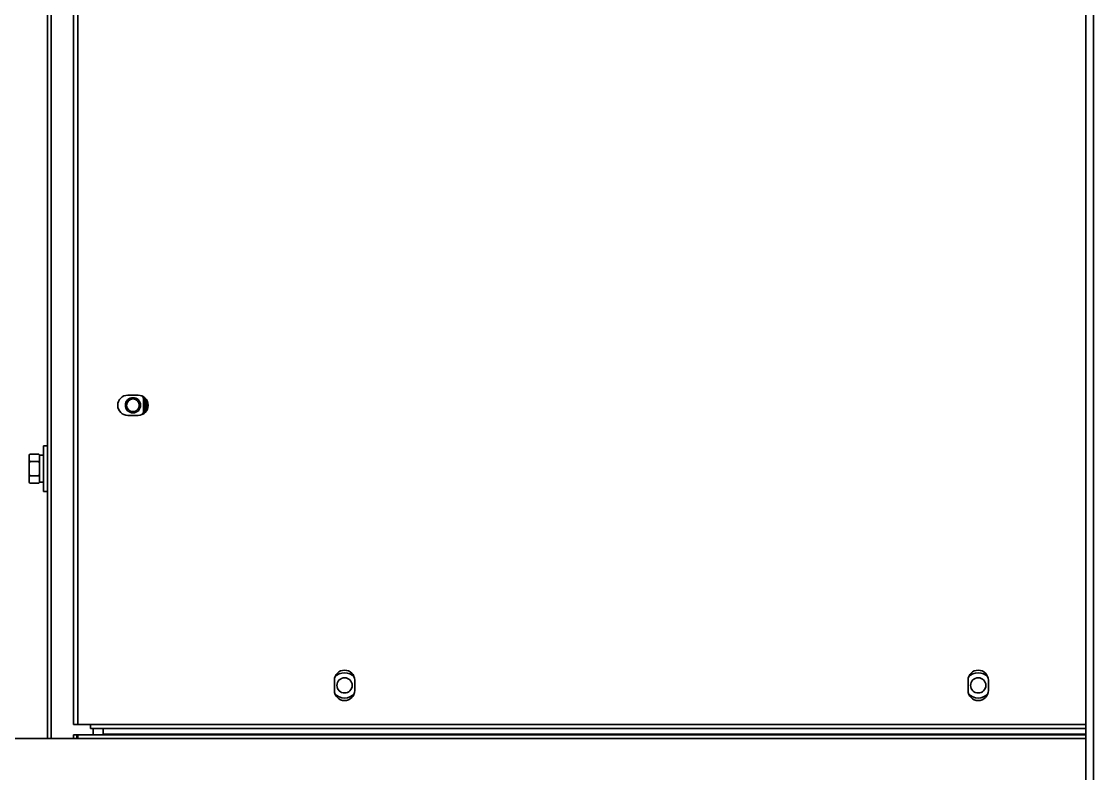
# Model space of a CAD drawing. Header units: millimetres. Extents: x 32496 to 166256, y 3504 to 23939.
# Drawn here: x 42729.6 to 43152.6, y 11250.3 to 11547 of the extents above; entities that cross this region are included whole.
import ezdxf

# ---------------------------------------------------------------- set-up
doc = ezdxf.new("R2010")
doc.units = ezdxf.units.MM
doc.layers.get('0').update_dxf_attribs({"lineweight": 35})

msp = doc.modelspace()

# ---------------------------------------------------------------- linework, layer by layer
at = {"linetype": 'Continuous'}
for p, q in [((43149.64, 13391.575), (43149.64, 10882.575)), ((43152.64, 13391.575), (43152.64, 10882.575)), ((42750.14, 11269.575), (42750.14, 12052.575)), ((42751.84, 12052.575), (42751.84, 11269.575)), ((42741.34, 11978.075), (42741.34, 11264.075)), ((42739.94, 11373.206), (42739.94, 11617.944)), ((42775.64, 11399.575), (42771.64, 11399.575)), ((42777.838, 11398.288), (42778.258, 11398.559)), ((42777.838, 11392.863), (42777.838, 11398.288)), ((42778.338, 11398.288), (42777.838, 11398.288)), ((42778.29, 11398.568), (42778.258, 11398.559)), ((42778.338, 11398.288), (42778.42, 11398.312)), ((42778.338, 11398.288), (42778.338, 11392.863)), ((42778.417, 11393.315), (42778.417, 11397.836)), ((42779.363, 11396.467), (42779.263, 11396.356)), ((42779.39, 11394.213), (42779.39, 11396.938)), ((42771.64, 11391.575), (42775.64, 11391.575)), ((42778.258, 11392.592), (42777.838, 11392.863)), ((42777.838, 11392.863), (42778.338, 11392.863)), ((42778.258, 11392.592), (42778.29, 11392.583)), ((42778.42, 11392.839), (42778.338, 11392.863)), ((42779.225, 11395.575), (42779.225, 11395.569)), ((42779.263, 11394.795), (42779.363, 11394.684)), ((42738.34, 11379.575), (42738.34, 11361.575)), ((42739.94, 11379.575), (42738.34, 11379.575)), ((42732.74, 11376.049), (42733.04, 11376.349)), ((42732.74, 11365.102), (42732.74, 11376.049)), ((42736.44, 11376.349), (42733.04, 11376.349)), ((42736.74, 11376.049), (42736.44, 11376.349)), ((42736.74, 11365.102), (42736.74, 11376.049)), ((42738.34, 11375.925), (42736.74, 11375.925)), ((42736.44, 11373.462), (42733.04, 11373.462)), ((42739.94, 11367.944), (42739.94, 11373.206)), ((42736.44, 11367.689), (42733.04, 11367.689)), ((42739.94, 11264.075), (42739.94, 11367.944)), ((42732.74, 11365.102), (42733.04, 11364.802)), ((42736.44, 11364.802), (42733.04, 11364.802)), ((42736.74, 11365.102), (42736.44, 11364.802)), ((42738.34, 11365.225), (42736.74, 11365.225)), ((42739.94, 11361.575), (42738.34, 11361.575)), ((42853.14, 11287.075), (42853.14, 11283.075)), ((42861.14, 11283.075), (42861.14, 11287.075)), ((43103.14, 11287.075), (43103.14, 11283.075)), ((43111.14, 11283.075), (43111.14, 11287.075)), ((42750.14, 11269.575), (42756.84, 11269.575)), ((42756.84, 11269.575), (42756.84, 11268.075)), ((42756.84, 11269.575), (43149.64, 11269.575)), ((42750.14, 11264.075), (42750.14, 11265.575)), ((42750.14, 11265.575), (43149.64, 11265.575)), ((42751.54, 11265.575), (42751.54, 11264.075)), ((42751.84, 11265.575), (42751.84, 11264.175)), ((42756.84, 11268.075), (43149.64, 11268.075)), ((42757.94, 11268.075), (42757.94, 11265.575)), ((42761.84, 11268.075), (42761.84, 11265.575)), ((42761.84, 11265.775), (43149.64, 11265.775)), ((43149.64, 11264.075), (42309.64, 11264.075))]:
    msp.add_line(p, q, dxfattribs=at)
for points in [[(42779.363, 11396.467), (42779.33, 11396.43), (42779.296, 11396.393), (42779.263, 11396.356)], [(42779.263, 11394.795), (42779.296, 11394.758), (42779.33, 11394.721), (42779.363, 11394.684)]]:
    msp.add_lwpolyline(points, dxfattribs=at)
for centre, radius in [((42773.64, 11395.575), 3), ((42773.64, 11395.575), 2.5), ((42857.14, 11285.075), 3), ((43107.14, 11285.075), 3)]:
    msp.add_circle(centre, radius, dxfattribs=at)
for centre, radius, start, end in [((42771.64, 11395.575), 4, 90, 270), ((42775.64, 11395.575), 4, 270, 90), ((42773.64, 11395.575), 4.999, 32.86431, 49.65844), ((42773.64, 11395.575), 5.499, 32.86431, 34.09945), ((42773.64, 11395.575), 5.285, 334.67939, 25.32061), ((42773.64, 11395.575), 5.585, 0, 30.76123), ((42773.64, 11395.575), 5.661, 357.86504, 2.13496), ((42773.64, 11395.575), 4.999, 310.34481, 327.13569), ((42773.64, 11395.575), 5.499, 325.89281, 327.13569), ((42777.911, 11392.831), 0.509, 343.91946, 0.8578), ((42773.64, 11395.575), 5.585, 329.24232, 359.93768), ((42733.981, 11373.774), 3.556, 39.13644, 39.50078), ((42735.497, 11367.376), 3.555, 219.13645, 219.50132), ((42857.14, 11287.075), 4, 0, 180), ((42857.14, 11285.075), 5, 40.41921, 139.58924), ((43107.14, 11287.075), 4, 0, 180), ((43107.14, 11285.075), 5, 40.41921, 139.58924), ((42857.14, 11283.075), 4, 180, 0), ((42857.14, 11285.075), 5, 220.41921, 319.58924), ((43107.14, 11283.075), 4, 180, 0), ((43107.14, 11285.075), 5, 220.41921, 319.58924)]:
    msp.add_arc(centre, radius, start, end, dxfattribs=at)
for points, knots in [([(42778.338, 11398.288), (42778.338, 11398.336), (42778.325, 11398.431), (42778.284, 11398.519), (42778.258, 11398.559)], [0, 0, 0, 0, 0.5, 1, 1, 1, 1]), ([(42778.4, 11398.461), (42778.403, 11398.449), (42778.415, 11398.4), (42778.42, 11398.35), (42778.42, 11398.312)], [0, 0, 0, 0, 0.2449643, 1, 1, 1, 1]), ([(42778.42, 11398.312), (42778.419, 11398.274), (42778.418, 11398.116), (42778.417, 11397.957), (42778.417, 11397.836)], [0, 0, 0, 0, 0.2366786, 1, 1, 1, 1]), ([(42779.263, 11396.356), (42779.262, 11396.355), (42779.262, 11396.35), (42779.261, 11396.342), (42779.262, 11396.328), (42779.263, 11396.309), (42779.265, 11396.285), (42779.268, 11396.245), (42779.273, 11396.184), (42779.28, 11396.1), (42779.286, 11396.003), (42779.293, 11395.897), (42779.296, 11395.824), (42779.297, 11395.786)], [0, 0, 0, 0, 0.0070922, 0.0227762, 0.0472013, 0.0802905, 0.1217895, 0.1714132, 0.2935698, 0.4432488, 0.6153365, 0.8035356, 1, 1, 1, 1]), ([(42779.263, 11396.356), (42779.268, 11396.316), (42779.296, 11396.237), (42779.355, 11396.175), (42779.389, 11396.151)], [0, 0, 0, 0, 0.4870421, 1, 1, 1, 1]), ([(42778.338, 11392.863), (42778.338, 11392.815), (42778.325, 11392.72), (42778.284, 11392.632), (42778.258, 11392.592)], [0, 0, 0, 0, 0.5, 1, 1, 1, 1]), ([(42778.417, 11393.315), (42778.417, 11393.274), (42778.417, 11393.116), (42778.418, 11392.957), (42778.42, 11392.839)], [0, 0, 0, 0, 0.2575485, 1, 1, 1, 1]), ([(42779.297, 11395.365), (42779.296, 11395.327), (42779.293, 11395.254), (42779.286, 11395.148), (42779.28, 11395.051), (42779.273, 11394.967), (42779.268, 11394.906), (42779.265, 11394.866), (42779.263, 11394.842), (42779.262, 11394.823), (42779.261, 11394.809), (42779.262, 11394.801), (42779.262, 11394.796), (42779.263, 11394.795)], [0, 0, 0, 0, 0.1964865, 0.3846809, 0.5567494, 0.706456, 0.8286292, 0.8782322, 0.9196984, 0.9527628, 0.9771907, 0.9928965, 1, 1, 1, 1]), ([(42779.263, 11394.795), (42779.268, 11394.834), (42779.296, 11394.914), (42779.354, 11394.976), (42779.389, 11395)], [0, 0, 0, 0, 0.4840345, 1, 1, 1, 1]), ([(42733.04, 11376.349), (42733.013, 11376.322), (42732.909, 11376.216), (42732.81, 11376.105), (42732.74, 11376.019)], [0, 0, 0, 0, 0.2553532, 1, 1, 1, 1]), ([(42736.44, 11376.349), (42736.465, 11376.324), (42736.564, 11376.223), (42736.659, 11376.118), (42736.725, 11376.037)], [0, 0, 0, 0, 0.2550408, 1, 1, 1, 1]), ([(42732.74, 11373.792), (42732.763, 11373.764), (42732.858, 11373.65), (42732.96, 11373.542), (42733.04, 11373.462)], [0, 0, 0, 0, 0.2445585, 1, 1, 1, 1]), ([(42736.74, 11373.792), (42736.717, 11373.764), (42736.621, 11373.65), (42736.519, 11373.542), (42736.44, 11373.462)], [0, 0, 0, 0, 0.2445585, 1, 1, 1, 1]), ([(42733.04, 11367.689), (42733.013, 11367.662), (42732.909, 11367.556), (42732.81, 11367.445), (42732.74, 11367.359)], [0, 0, 0, 0, 0.2553532, 1, 1, 1, 1]), ([(42736.44, 11367.689), (42736.467, 11367.662), (42736.571, 11367.556), (42736.67, 11367.445), (42736.74, 11367.359)], [0, 0, 0, 0, 0.2553524, 1, 1, 1, 1]), ([(42732.754, 11365.114), (42732.776, 11365.088), (42732.867, 11364.98), (42732.964, 11364.877), (42733.04, 11364.802)], [0, 0, 0, 0, 0.2448781, 1, 1, 1, 1]), ([(42736.74, 11365.132), (42736.717, 11365.104), (42736.621, 11364.99), (42736.519, 11364.881), (42736.44, 11364.802)], [0, 0, 0, 0, 0.2445585, 1, 1, 1, 1])]:
    msp.add_open_spline(points, degree=3, knots=knots, dxfattribs=at)
for points in [[(42733.04, 11373.462), (42732.932, 11373.246), (42732.831, 11373.026), (42732.74, 11372.802)], [(42736.44, 11373.462), (42736.548, 11373.246), (42736.649, 11373.026), (42736.74, 11372.802)], [(42732.74, 11368.349), (42732.831, 11368.125), (42732.932, 11367.905), (42733.04, 11367.689)], [(42736.74, 11368.349), (42736.649, 11368.125), (42736.548, 11367.905), (42736.44, 11367.689)]]:
    msp.add_open_spline(points, degree=3, dxfattribs=at)

doc.saveas('drawing.dxf')
